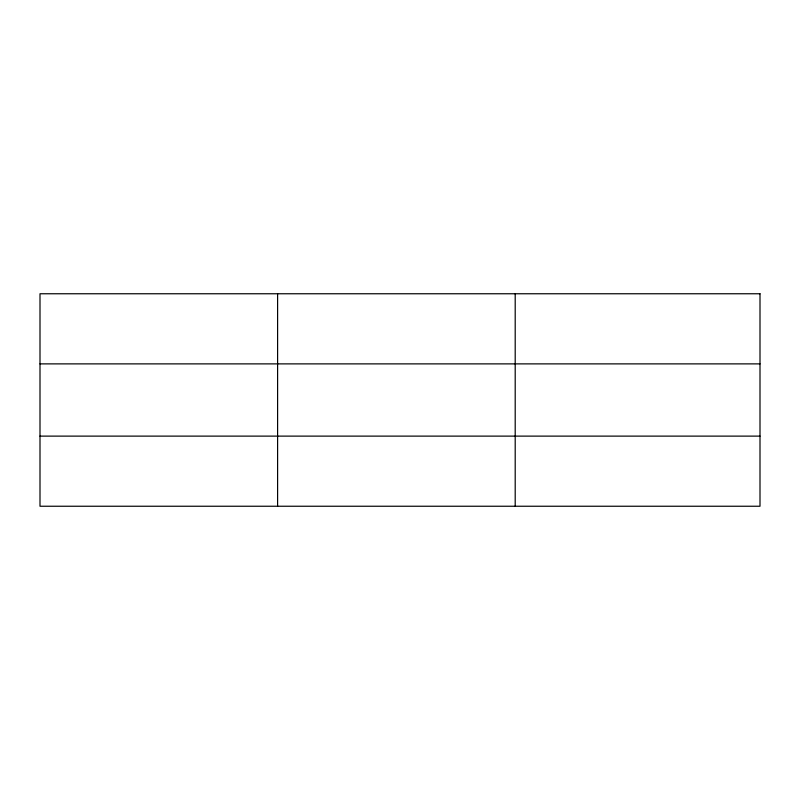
<?xml version="1.0" encoding="UTF-8"?>
<svg xmlns="http://www.w3.org/2000/svg" width="800" height="800" viewBox="0 0 800 800"><rect width="100%" height="100%" fill="white"/><g stroke="black" fill="none" stroke-linecap="round" stroke-linejoin="round"><path stroke-width="1.2" d="M277.6 506.24L277.6 293.76M515.2 506.24L515.2 293.76M40 363.88L760 363.88M40 436.12L760 436.12M760 293.76L760 506.24L40 506.24L40 293.76L760 293.76"/></g></svg>
